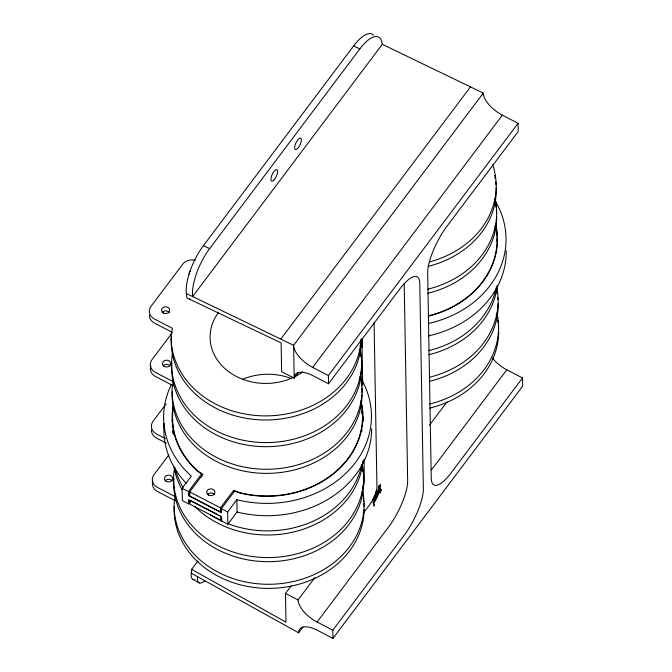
<?xml version="1.0" encoding="UTF-8"?>
<svg xmlns="http://www.w3.org/2000/svg" width="672" height="672" viewBox="0 0 672 672"><rect width="100%" height="100%" fill="white"/><g stroke="black" fill="none" stroke-linecap="round" stroke-linejoin="round"><path stroke-width="1.01" d="M378.521 487.267L378.571 486.074L380.57 484.52L380.293 487.486L378.336 488.628L378.521 487.267L380.512 485.906M194.124 579.499A37.111 8.837 -60.4 0 1 191.26 573.208L191.654 569.36L197.963 560.977M171.671 336.386L171.268 338.369A95.012 79.136 -1 0 0 265.087 419.992A95.012 79.136 -1 0 0 361.2 339.217M168.865 454.894L153.989 474.676A11.13 9.274 -1 0 0 157.492 487.444L175.35 496.7L174.132 502.648A95.012 79.136 -1 0 0 276.058 584.027A95.012 79.136 -1 0 0 362.46 490.081M363.166 513.366L369.188 505.361A14.843 4.477 -62.6 0 0 372.196 500.707L373.699 500.531L374.909 501.32L372.7 502.228L374.674 504.79L373.909 506.083L373.741 503.278L377.924 495.121L380.1 488.359L381.352 490.039L379.655 490.165M381.352 490.039L379.915 489.224L378.008 490.123L373.699 500.531L376.001 499.279L373.12 499.002L372.431 500.304L377.017 497.204L373.968 497.263L373.12 499.002L377.924 495.121L374.732 495.516L373.968 497.263L378.722 493.08L380.47 492.643L380.906 491.341L379.394 491.098L375.959 492.148L374.732 495.516L379.394 491.098M191.26 573.208L298.628 632.806A22.268 10.332 36.9 0 1 317.26 630.252L332.968 638.4L332.825 630.185L403.956 535.601A37.111 11.189 -62.6 0 0 423.36 488.788L419.773 283.433A37.111 11.189 -62.6 0 0 399.655 289.178L328.524 383.762L312.816 375.614A22.268 10.332 36.9 0 0 294.185 378.168L281.618 371.65L281.114 342.896L186.917 297.956L186.379 293.614A37.111 13.474 -64.8 0 1 203.423 245.641L353.581 45.956A37.111 13.474 -64.8 0 1 373.514 35.078M328.524 383.762L328.381 375.547L312.673 367.399A22.268 10.332 36.9 0 1 293.614 345.307L192.637 296.554A37.111 13.474 -64.8 0 1 209.681 248.581L359.848 48.896A37.111 13.474 -64.8 0 1 382.318 44.318L483.286 93.072A22.268 10.332 36.9 0 0 502.354 115.164L518.062 123.312L518.204 131.527L447.073 226.12A37.111 11.189 -62.6 0 0 427.678 272.924L431.256 478.279A37.111 11.189 -62.6 0 0 451.374 472.542L522.505 377.95L506.797 369.802A22.268 10.332 36.9 0 1 492.282 357.916M382.318 44.318L192.637 296.554L186.379 293.614M171.822 333.304L151.981 359.68A11.13 9.274 -1 0 0 155.484 372.448L173.342 381.704L173.376 383.762M166.076 403.973L153.056 421.285A11.13 9.274 -1 0 0 156.559 434.053L165.488 438.682M281.047 338.789L470.719 86.554M190.52 501.388L188.63 503.899L182.347 500.64L182.129 488.317L191.327 476.087A103.916 86.554 -1 0 1 171.436 384.401M361.04 400.705A95.382 79.447 -1 0 1 239.375 492.895L234.595 491.089L221.382 508.67L221.449 512.778L188.488 495.684L188.412 491.576L201.634 473.995L197.585 471.223A95.382 79.447 -1 0 1 173.3 405.023M360.914 401.78A95.012 79.136 -1 0 1 239.484 492.593L233.621 490.384L220.483 507.839L220.559 511.946L189.773 495.986L189.697 491.879L202.826 474.415L197.854 471.005A95.012 79.136 -1 0 1 173.67 405.073M188.488 495.684L189.748 494.004M298.57 372.338L294.185 378.168L293.614 345.307L483.286 93.072L483.328 95.13M312.673 367.399L502.354 115.164M328.381 375.547L518.062 123.312M217.006 514.181L189.84 500.094L189.916 504.202L220.702 520.162L221.953 518.498M188.63 503.899L188.555 499.792L221.525 516.886L221.592 520.993L227.875 524.252L227.665 511.93L236.855 499.699A103.916 86.554 -1 0 0 347.147 472.038A103.916 86.554 -1 0 0 359.965 376.79M227.875 524.252L237.073 512.022A103.916 86.554 -1 0 0 371.658 428.803M197.694 576.542L197.526 576.769A37.111 8.837 -60.4 0 0 204.985 580.852M191.654 569.36L285.995 622.18L285.491 593.426L291.152 585.892M332.825 630.185L317.117 622.037A22.268 10.332 36.9 0 1 298.057 599.945L314.958 577.466M429.509 425.132L447.04 401.822M298.628 632.806L303.038 626.934M317.117 622.037L388.248 527.453A37.111 11.189 -62.6 0 0 407.652 480.64L404.208 283.668M506.797 369.802L435.666 464.394A37.111 11.189 -62.6 0 1 431.172 469.82M332.968 638.4L522.648 386.165L522.505 377.95M379.915 489.224L375.396 493.802L378.722 493.08M378.008 490.123L375.959 492.148A14.843 4.477 -62.6 0 0 376.942 486.637L374.086 322.594M173.342 381.704L172.124 387.652A95.012 79.136 -1 0 0 274.05 469.022A95.012 79.136 -1 0 0 360.452 375.085M379.058 492.089L380.47 492.643M353.581 45.956L359.848 48.896M203.423 245.641L209.681 248.581M359.78 345.937L362.468 347.332L362.326 339.116M360.772 372.397L362.628 373.363M172.477 332.422L154.619 323.165A11.13 9.274 -1 0 1 149.419 314.992M173.41 385.812L155.551 376.555A11.13 9.274 -1 0 1 150.847 365.988M166.446 443.251L156.626 438.161A11.13 9.274 -1 0 1 151.427 429.988M189.697 491.879L220.483 507.839M182.129 488.317L188.412 491.576M221.382 508.67L227.665 511.93M218.82 515.113L220.634 516.054L220.702 520.162M175.417 500.808L157.559 491.551A11.13 9.274 -1 0 1 152.855 480.992M285.491 593.426L298.057 599.945M192.906 579.314L199.172 582.876M361.906 338.671L362.712 384.77M364.014 459.161L364.375 480.119A14.843 4.477 -62.6 0 1 362.83 487.292M236.855 499.699L237.073 512.022M233.621 490.384L233.654 492.433M201.634 473.995L201.684 477.078M175.35 496.7L175.384 498.758M496.516 286.406A95.012 79.136 -1 0 1 428.744 350.599M497.347 285.348A95.012 79.136 -1 0 1 428.82 354.707M496.726 287.305A95.012 79.136 -1 0 1 429.215 377.294M498.187 303.811A95.012 79.136 -1 0 1 429.282 381.402M496.801 291.413A95.012 79.136 -1 0 1 497.196 293.454M497.784 297.587A95.012 79.136 -1 0 1 497.986 299.662M496.969 312.984A95.012 79.136 -1 0 1 429.677 403.998M498.666 331.54A95.012 79.136 -1 0 1 429.752 408.097M496.289 314.068A95.012 79.136 -1 0 1 497.045 317.092M497.658 320.149A95.012 79.136 -1 0 1 498.128 323.249M498.364 325.324A95.012 79.136 -1 0 1 498.59 328.432M242.357 379.394A56.045 46.679 -1 0 1 290.993 378.395M361.964 429.601A95.012 79.136 -1 0 1 361.645 431.668M173.788 433.952A95.012 79.136 -1 0 1 173.132 429.836M172.897 427.762A95.012 79.136 -1 0 1 172.628 423.612M172.595 421.537A95.012 79.136 -1 0 1 172.662 418.454M360.99 405.888A95.012 79.136 -1 0 1 361.41 407.921M361.931 411.004A95.012 79.136 -1 0 1 362.3 414.112M362.527 417.228A95.012 79.136 -1 0 1 362.603 421.369M302.677 371.935A56.045 46.679 -1 0 1 295.016 376.589M292.295 377.882A56.045 46.679 -1 0 1 225.036 368.701A56.045 46.679 -1 0 1 218.694 312.144M362.132 394.674A95.012 79.136 -1 0 1 264.776 473.374A95.012 79.136 -1 0 1 172.2 391.759M360.032 377.168A95.012 79.136 -1 0 1 360.738 380.209M361.309 383.284A95.012 79.136 -1 0 1 361.729 386.383M361.931 388.458A95.012 79.136 -1 0 1 362.132 392.608M361.662 365.912A95.012 79.136 -1 0 1 264.314 446.678A95.012 79.136 -1 0 1 171.856 363.006M359.302 349.474A95.012 79.136 -1 0 1 359.822 351.481M360.478 354.53A95.012 79.136 -1 0 1 360.839 356.588M361.376 360.721A95.012 79.136 -1 0 1 361.536 362.796M360.2 349.398A95.012 79.136 -1 0 1 268.624 442.554A95.012 79.136 -1 0 1 172.385 353.741M361.074 339.226A95.012 79.136 -1 0 1 262.542 415.85A95.012 79.136 -1 0 1 171.192 334.261L172.41 328.314L154.552 319.057A11.13 9.274 -1 0 1 151.049 306.289L182.666 264.247A11.13 9.274 -1 0 1 195.376 260.257M189.277 274.168A4.082 3.402 -1 0 1 190.478 270.908M162.212 312.488A4.082 3.402 -1 0 1 169.277 312.673M163.145 365.879A4.082 3.402 -1 0 1 170.209 366.064M190.411 299.292A1.856 1.546 -1 0 1 189.596 298.864M207.438 494.558A4.082 3.402 -1 0 1 214.502 494.743M361.847 411.978A95.382 79.447 -1 0 1 362.216 414.044M362.636 417.152A95.382 79.447 -1 0 1 362.914 420.277M186.178 483.218A103.916 86.554 -1 0 1 164.027 424.393M173.426 434.003A95.382 79.447 -1 0 1 172.906 430.912M172.528 427.787A95.382 79.447 -1 0 1 172.301 424.662M172.225 421.546A95.382 79.447 -1 0 1 172.25 419.471M172.418 416.38A95.382 79.447 -1 0 1 172.612 414.313M360.864 403.796A95.382 79.447 -1 0 1 361.78 407.87M362.141 409.937A95.382 79.447 -1 0 1 362.678 414.086M362.838 416.17A95.382 79.447 -1 0 1 362.972 421.369M173.2 433.944A95.012 79.136 -1 0 1 172.88 430.828M361.796 464.528A95.012 79.136 -1 0 1 227.993 523.681M222.188 521.254A95.012 79.136 -1 0 1 210.47 514.945M183.053 487.402A95.012 79.136 -1 0 1 174.989 467.804M363.023 460.387A95.012 79.136 -1 0 1 297.402 531.006A95.012 79.136 -1 0 1 194.838 506.52M182.104 489.745A95.012 79.136 -1 0 1 174.04 466.813M362.208 464.402A95.012 79.136 -1 0 1 270.631 557.55A95.012 79.136 -1 0 1 174.392 468.745M363.686 481.942A95.012 79.136 -1 0 1 265.7 561.666A95.012 79.136 -1 0 1 173.863 478.01M361.309 464.47A95.012 79.136 -1 0 1 361.83 466.477M362.485 469.526A95.012 79.136 -1 0 1 362.846 471.584M363.384 475.717A95.012 79.136 -1 0 1 363.544 477.8M364.14 509.67A95.012 79.136 -1 0 1 266.784 588.37A95.012 79.136 -1 0 1 174.208 506.755M362.04 492.164A95.012 79.136 -1 0 1 362.746 495.205M363.317 498.28A95.012 79.136 -1 0 1 363.737 501.379M363.938 503.454A95.012 79.136 -1 0 1 364.115 506.57M165.152 480.883A4.082 3.402 -1 0 1 172.217 481.068M164.606 427.501A4.082 3.402 -1 0 1 164.144 423.377M497.104 239.198A95.382 79.447 -1 0 1 497.339 241.273M506.243 250.858A103.916 86.554 -1 0 1 428.442 335.874M495.188 225.876A95.382 79.447 -1 0 1 497.036 235.091M497.263 237.166A95.382 79.447 -1 0 1 497.532 241.34M494.55 199.87A103.916 86.554 -1 0 1 428.224 323.56M495.869 224.801A95.382 79.447 -1 0 1 428.316 316.168M495.096 226.951A95.012 79.136 -1 0 1 495.575 228.967M496.364 233.058A95.012 79.136 -1 0 1 496.667 235.124M497.062 239.274A95.012 79.136 -1 0 1 497.162 241.349M495.508 224.86A95.012 79.136 -1 0 1 428.215 315.874M496.734 216.72A95.012 79.136 -1 0 1 427.82 293.278M494.357 199.248A95.012 79.136 -1 0 1 494.878 201.256M495.541 204.305A95.012 79.136 -1 0 1 496.054 207.396M496.432 210.504A95.012 79.136 -1 0 1 496.658 213.612M495.264 199.181A95.012 79.136 -1 0 1 427.745 289.178M496.23 187.958A95.012 79.136 -1 0 1 428.35 266.339M494.642 175.577A95.012 79.136 -1 0 1 495.264 178.634M495.734 181.734A95.012 79.136 -1 0 1 496.054 184.842M492.66 164.648A95.012 79.136 -1 0 1 429.274 261.971M297.553 148.546A6.308 2.293 -64.8 0 0 301.098 138.558A6.308 2.293 -64.8 0 0 295.277 144.371A6.308 2.293 -64.8 0 0 297.553 148.546M273.84 180.071A6.308 2.293 -64.8 0 0 277.393 170.083A6.308 2.293 -64.8 0 0 271.564 175.904A6.308 2.293 -64.8 0 0 273.84 180.071M163.422 313.068A4.082 3.402 -1 0 0 169.672 310.279A4.082 3.402 -1 0 0 163.691 307.18A4.082 3.402 -1 0 0 163.422 313.068M164.354 366.458A4.082 3.402 -1 0 0 170.604 363.67A4.082 3.402 -1 0 0 164.623 360.57A4.082 3.402 -1 0 0 164.354 366.458M208.648 495.13A4.082 3.402 -1 0 0 214.906 492.349A4.082 3.402 -1 0 0 208.916 489.241A4.082 3.402 -1 0 0 208.648 495.13M166.362 481.454A4.082 3.402 -1 0 0 172.612 478.674A4.082 3.402 -1 0 0 166.631 475.566A4.082 3.402 -1 0 0 166.362 481.454"/></g></svg>
